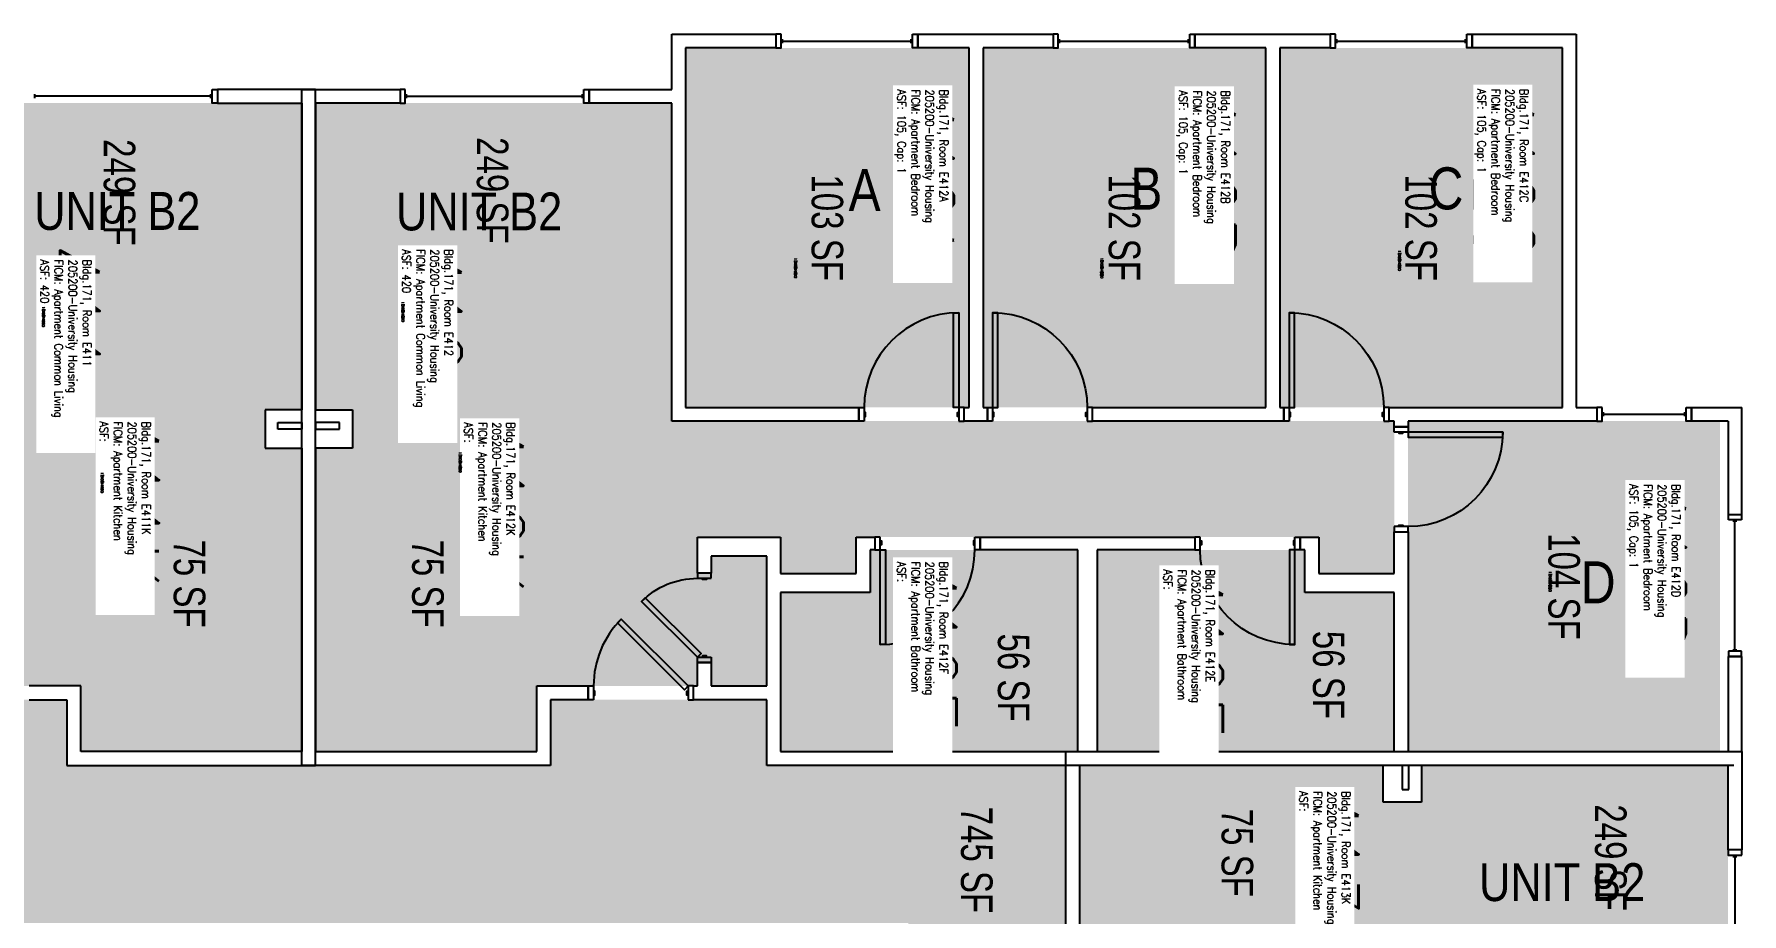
# Model space of a CAD drawing. Header units: inches. Extents: x 9163 to 12690, y -254 to 1288.
# Drawn here: x 12019 to 12669, y 953 to 1288 of the extents above; entities that cross this region are included whole.
import ezdxf
from ezdxf.enums import TextEntityAlignment as Align

# ---------------------------------------------------------------- set-up
doc = ezdxf.new("R2010")
doc.units = ezdxf.units.IN
doc.header["$LTSCALE"] = 48
doc.header["$MEASUREMENT"] = 0
for name, color, linetype in [('A-AREA-IDEN', 1, 'Continuous'), ('A-DOOR', 2, 'Continuous'), ('A-GLAZ', 1, 'Continuous'), ('A-IDEN-RNUM', 7, 'Continuous'), ('A-IDEN-SNUM', 4, 'Continuous'), ('A-IDEN-VNUM', 4, 'Continuous'), ('A-ROOM', 1, 'Continuous'), ('A-WALL', 5, 'Continuous'), ('AREA-TEXT', 3, 'Continuous'), ('Rooms-Category-Color', 7, 'Continuous'), ('Rooms-College-Color', 7, 'Continuous'), ('Rooms-Department-Color', 7, 'Continuous'), ('Rooms-Division-Color', 7, 'Continuous'), ('Rooms-Information', 7, 'Continuous')]:
    doc.layers.add(name, color=color, linetype=linetype)
doc.styles.add('AREA', font='arial.ttf', dxfattribs={"width": 0.75, "height": 12})
doc.styles.add('ROOMSNUMBER', font='txt.shx', dxfattribs={"height": 0.03})
doc.styles.add('ROOMVNUMBER', font='simplex.shx', dxfattribs={"width": 0.85})
doc.styles.get("Standard").update_dxf_attribs({"font": 'ARIALN.TTF'})

msp = doc.modelspace()

# ---------------------------------------------------------------- hatches: boundary and pattern name
h = msp.add_hatch()
h.set_pattern_fill('ANSI31', color=256, style=0)
h.set_pattern_definition([(135, (12724.81471, 1660.34839), (0.088388348, 0.088388348), [])])
h.paths.add_polyline_path([(12393.34, 1076.4), (12334.61, 1076.4), (12334.61, 1067.19), (12393.34, 1067.19)], flags=9)
at = {"layer": 'Rooms-Category-Color', "true_color": 0x728ef3}
for points in [[(12374.58, 1282.26), (12266.58, 1282.26), (12266.58, 1145.51), (12374.58, 1145.51), (12374.57, 1281.81)], [(12487.46, 1282.26), (12379.83, 1282.26), (12379.82, 1145.52), (12487.46, 1145.51), (12487.44, 1281.81)], [(12492.71, 1282.26), (12600.33, 1282.26), (12600.33, 1145.51), (12492.69, 1145.52), (12492.69, 1281.81)], [(12120.58, 1144.63), (12036.44, 1144.63), (12036.44, 1039.51), (11975.31, 1039.51), (11975.31, 1048.46), (11970.06, 1048.46), (11970.06, 1039.51), (11948.87, 1039.51), (11948.87, 1088.88), (11970.06, 1088.88), (11970.06, 1082.46), (11975.31, 1082.46), (11975.31, 1096.13), (11943.62, 1096.13), (11943.62, 1082.26), (11914.87, 1082.26), (11914.87, 1096.13), (11738.83, 1096.13), (11738.83, 1082.26), (11710.08, 1082.26), (11710.08, 1140.26), (11985.08, 1140.26), (11985.08, 1261.26), (12120.58, 1261.26)], [(12125.83, 1144.63), (12209.98, 1144.63), (12209.98, 1039.51), (12271.1, 1039.51), (12271.1, 1048.46), (12276.35, 1048.46), (12276.35, 1039.51), (12297.55, 1039.51), (12297.55, 1088.88), (12276.35, 1088.88), (12276.35, 1082.46), (12271.1, 1082.46), (12271.1, 1096.13), (12302.8, 1096.13), (12302.8, 1082.26), (12331.55, 1082.26), (12331.55, 1096.13), (12507.58, 1096.13), (12507.58, 1082.26), (12536.33, 1082.26), (12536.33, 1140.26), (12261.33, 1140.26), (12261.33, 1261.26), (12125.83, 1261.26)], [(12036.44, 1014.51), (12036.44, 1144.63), (12106.58, 1144.63), (12106.58, 1130.01), (12120.58, 1130.01), (12120.58, 1014.51)], [(12209.98, 1014.51), (12209.98, 1144.63), (12139.83, 1144.63), (12139.83, 1130.01), (12125.83, 1130.01), (12125.83, 1014.51)], [(12660.32, 1014.51), (12660.33, 1140.26), (12541.58, 1140.26), (12541.58, 1014.51)], [(12415.93, 1014.51), (12302.8, 1014.51), (12302.8, 1075.01), (12336.8, 1075.01), (12336.8, 1091.26), (12415.94, 1091.26)], [(12502.32, 1091.26), (12423.19, 1091.26), (12423.19, 1014.51), (12536.32, 1014.51), (12536.33, 1075.01), (12502.33, 1075.01)], [(12416.58, 925.11), (12546.71, 925.11), (12546.71, 995.26), (12532.08, 995.26), (12532.08, 1009.26), (12416.58, 1009.26)], [(12546.71, 1009.26), (12546.71, 925.11), (12441.58, 925.11), (12441.58, 863.99), (12450.53, 863.99), (12450.53, 858.74), (12441.58, 858.74), (12441.58, 837.54), (12490.96, 837.54), (12490.96, 858.74), (12484.53, 858.74), (12484.53, 863.99), (12498.21, 863.99), (12498.21, 832.29), (12484.33, 832.29), (12484.33, 803.54), (12498.21, 803.54), (12498.21, 627.51), (12484.33, 627.51), (12484.33, 598.76), (12542.33, 598.76), (12542.33, 873.76), (12663.33, 873.76), (12663.33, 1009.26)]]:
    msp.add_hatch(color=171, dxfattribs=at).paths.add_polyline_path(points)
at = {"layer": 'Rooms-Category-Color', "true_color": 0xadadad}
msp.add_hatch(color=253, dxfattribs=at).paths.add_polyline_path([(11567.83, 967.26), (11567.83, 967.26), (11573.08, 967.26), (11573.08, 955.26), (11586.08, 955.26), (11586.08, 949.26), (11718.14, 949.26), (11718.14, 925.25), (11979.46, 925.25), (11979.46, 949.26), (12351.33, 949.26), (12351.33, 915.16), (12326.33, 915.16), (12326.33, 856.04), (12351.33, 856.04), (12351.33, 233.63), (12411.33, 233.63), (12411.33, 271.26), (12411.33, 837.54), (12436.33, 837.54), (12436.33, 919.86), (12411.33, 919.86), (12411.33, 1009.26), (12297.55, 1009.26), (12297.55, 1034.26), (12215.23, 1034.26), (12215.23, 1009.26), (12031.19, 1009.26), (12031.19, 1034.26), (11948.87, 1034.26), (11948.87, 1009.26), (11567.83, 1009.26)])
at = {"layer": 'Rooms-College-Color', "true_color": 0xadadad}
for points in [[(12374.58, 1282.26), (12266.58, 1282.26), (12266.58, 1145.51), (12374.58, 1145.51), (12374.57, 1281.81)], [(12487.46, 1282.26), (12379.83, 1282.26), (12379.82, 1145.52), (12487.46, 1145.51), (12487.44, 1281.81)], [(12492.71, 1282.26), (12600.33, 1282.26), (12600.33, 1145.51), (12492.69, 1145.52), (12492.69, 1281.81)], [(12120.58, 1144.63), (12036.44, 1144.63), (12036.44, 1039.51), (11975.31, 1039.51), (11975.31, 1048.46), (11970.06, 1048.46), (11970.06, 1039.51), (11948.87, 1039.51), (11948.87, 1088.88), (11970.06, 1088.88), (11970.06, 1082.46), (11975.31, 1082.46), (11975.31, 1096.13), (11943.62, 1096.13), (11943.62, 1082.26), (11914.87, 1082.26), (11914.87, 1096.13), (11738.83, 1096.13), (11738.83, 1082.26), (11710.08, 1082.26), (11710.08, 1140.26), (11985.08, 1140.26), (11985.08, 1261.26), (12120.58, 1261.26)], [(12125.83, 1144.63), (12209.98, 1144.63), (12209.98, 1039.51), (12271.1, 1039.51), (12271.1, 1048.46), (12276.35, 1048.46), (12276.35, 1039.51), (12297.55, 1039.51), (12297.55, 1088.88), (12276.35, 1088.88), (12276.35, 1082.46), (12271.1, 1082.46), (12271.1, 1096.13), (12302.8, 1096.13), (12302.8, 1082.26), (12331.55, 1082.26), (12331.55, 1096.13), (12507.58, 1096.13), (12507.58, 1082.26), (12536.33, 1082.26), (12536.33, 1140.26), (12261.33, 1140.26), (12261.33, 1261.26), (12125.83, 1261.26)], [(12036.44, 1014.51), (12036.44, 1144.63), (12106.58, 1144.63), (12106.58, 1130.01), (12120.58, 1130.01), (12120.58, 1014.51)], [(12209.98, 1014.51), (12209.98, 1144.63), (12139.83, 1144.63), (12139.83, 1130.01), (12125.83, 1130.01), (12125.83, 1014.51)], [(12660.32, 1014.51), (12660.33, 1140.26), (12541.58, 1140.26), (12541.58, 1014.51)], [(12415.93, 1014.51), (12302.8, 1014.51), (12302.8, 1075.01), (12336.8, 1075.01), (12336.8, 1091.26), (12415.94, 1091.26)], [(12502.32, 1091.26), (12423.19, 1091.26), (12423.19, 1014.51), (12536.32, 1014.51), (12536.33, 1075.01), (12502.33, 1075.01)], [(11567.83, 967.26), (11567.83, 967.26), (11573.08, 967.26), (11573.08, 955.26), (11586.08, 955.26), (11586.08, 949.26), (11718.14, 949.26), (11718.14, 925.25), (11979.46, 925.25), (11979.46, 949.26), (12351.33, 949.26), (12351.33, 915.16), (12326.33, 915.16), (12326.33, 856.04), (12351.33, 856.04), (12351.33, 233.63), (12411.33, 233.63), (12411.33, 271.26), (12411.33, 837.54), (12436.33, 837.54), (12436.33, 919.86), (12411.33, 919.86), (12411.33, 1009.26), (12297.55, 1009.26), (12297.55, 1034.26), (12215.23, 1034.26), (12215.23, 1009.26), (12031.19, 1009.26), (12031.19, 1034.26), (11948.87, 1034.26), (11948.87, 1009.26), (11567.83, 1009.26)], [(12416.58, 925.11), (12546.71, 925.11), (12546.71, 995.26), (12532.08, 995.26), (12532.08, 1009.26), (12416.58, 1009.26)], [(12546.71, 1009.26), (12546.71, 925.11), (12441.58, 925.11), (12441.58, 863.99), (12450.53, 863.99), (12450.53, 858.74), (12441.58, 858.74), (12441.58, 837.54), (12490.96, 837.54), (12490.96, 858.74), (12484.53, 858.74), (12484.53, 863.99), (12498.21, 863.99), (12498.21, 832.29), (12484.33, 832.29), (12484.33, 803.54), (12498.21, 803.54), (12498.21, 627.51), (12484.33, 627.51), (12484.33, 598.76), (12542.33, 598.76), (12542.33, 873.76), (12663.33, 873.76), (12663.33, 1009.26)]]:
    msp.add_hatch(color=253, dxfattribs=at).paths.add_polyline_path(points)
at = {"layer": 'Rooms-Department-Color', "true_color": 0x604aed}
for points in [[(12374.58, 1282.26), (12266.58, 1282.26), (12266.58, 1145.51), (12374.58, 1145.51), (12374.57, 1281.81)], [(12487.46, 1282.26), (12379.83, 1282.26), (12379.82, 1145.52), (12487.46, 1145.51), (12487.44, 1281.81)], [(12492.71, 1282.26), (12600.33, 1282.26), (12600.33, 1145.51), (12492.69, 1145.52), (12492.69, 1281.81)], [(12120.58, 1144.63), (12036.44, 1144.63), (12036.44, 1039.51), (11975.31, 1039.51), (11975.31, 1048.46), (11970.06, 1048.46), (11970.06, 1039.51), (11948.87, 1039.51), (11948.87, 1088.88), (11970.06, 1088.88), (11970.06, 1082.46), (11975.31, 1082.46), (11975.31, 1096.13), (11943.62, 1096.13), (11943.62, 1082.26), (11914.87, 1082.26), (11914.87, 1096.13), (11738.83, 1096.13), (11738.83, 1082.26), (11710.08, 1082.26), (11710.08, 1140.26), (11985.08, 1140.26), (11985.08, 1261.26), (12120.58, 1261.26)], [(12125.83, 1144.63), (12209.98, 1144.63), (12209.98, 1039.51), (12271.1, 1039.51), (12271.1, 1048.46), (12276.35, 1048.46), (12276.35, 1039.51), (12297.55, 1039.51), (12297.55, 1088.88), (12276.35, 1088.88), (12276.35, 1082.46), (12271.1, 1082.46), (12271.1, 1096.13), (12302.8, 1096.13), (12302.8, 1082.26), (12331.55, 1082.26), (12331.55, 1096.13), (12507.58, 1096.13), (12507.58, 1082.26), (12536.33, 1082.26), (12536.33, 1140.26), (12261.33, 1140.26), (12261.33, 1261.26), (12125.83, 1261.26)], [(12036.44, 1014.51), (12036.44, 1144.63), (12106.58, 1144.63), (12106.58, 1130.01), (12120.58, 1130.01), (12120.58, 1014.51)], [(12209.98, 1014.51), (12209.98, 1144.63), (12139.83, 1144.63), (12139.83, 1130.01), (12125.83, 1130.01), (12125.83, 1014.51)], [(12660.32, 1014.51), (12660.33, 1140.26), (12541.58, 1140.26), (12541.58, 1014.51)], [(12415.93, 1014.51), (12302.8, 1014.51), (12302.8, 1075.01), (12336.8, 1075.01), (12336.8, 1091.26), (12415.94, 1091.26)], [(12502.32, 1091.26), (12423.19, 1091.26), (12423.19, 1014.51), (12536.32, 1014.51), (12536.33, 1075.01), (12502.33, 1075.01)], [(12416.58, 925.11), (12546.71, 925.11), (12546.71, 995.26), (12532.08, 995.26), (12532.08, 1009.26), (12416.58, 1009.26)], [(12546.71, 1009.26), (12546.71, 925.11), (12441.58, 925.11), (12441.58, 863.99), (12450.53, 863.99), (12450.53, 858.74), (12441.58, 858.74), (12441.58, 837.54), (12490.96, 837.54), (12490.96, 858.74), (12484.53, 858.74), (12484.53, 863.99), (12498.21, 863.99), (12498.21, 832.29), (12484.33, 832.29), (12484.33, 803.54), (12498.21, 803.54), (12498.21, 627.51), (12484.33, 627.51), (12484.33, 598.76), (12542.33, 598.76), (12542.33, 873.76), (12663.33, 873.76), (12663.33, 1009.26)]]:
    msp.add_hatch(color=173, dxfattribs=at).paths.add_polyline_path(points)
at = {"layer": 'Rooms-Department-Color', "true_color": 0xacacac}
msp.add_hatch(color=253, dxfattribs=at).paths.add_polyline_path([(11567.83, 967.26), (11567.83, 967.26), (11573.08, 967.26), (11573.08, 955.26), (11586.08, 955.26), (11586.08, 949.26), (11718.14, 949.26), (11718.14, 925.25), (11979.46, 925.25), (11979.46, 949.26), (12351.33, 949.26), (12351.33, 915.16), (12326.33, 915.16), (12326.33, 856.04), (12351.33, 856.04), (12351.33, 233.63), (12411.33, 233.63), (12411.33, 271.26), (12411.33, 837.54), (12436.33, 837.54), (12436.33, 919.86), (12411.33, 919.86), (12411.33, 1009.26), (12297.55, 1009.26), (12297.55, 1034.26), (12215.23, 1034.26), (12215.23, 1009.26), (12031.19, 1009.26), (12031.19, 1034.26), (11948.87, 1034.26), (11948.87, 1009.26), (11567.83, 1009.26)])
at = {"layer": 'Rooms-Division-Color', "true_color": 0x604aed}
for points in [[(12374.58, 1282.26), (12266.58, 1282.26), (12266.58, 1145.51), (12374.58, 1145.51), (12374.57, 1281.81)], [(12487.46, 1282.26), (12379.83, 1282.26), (12379.82, 1145.52), (12487.46, 1145.51), (12487.44, 1281.81)], [(12492.71, 1282.26), (12600.33, 1282.26), (12600.33, 1145.51), (12492.69, 1145.52), (12492.69, 1281.81)], [(12120.58, 1144.63), (12036.44, 1144.63), (12036.44, 1039.51), (11975.31, 1039.51), (11975.31, 1048.46), (11970.06, 1048.46), (11970.06, 1039.51), (11948.87, 1039.51), (11948.87, 1088.88), (11970.06, 1088.88), (11970.06, 1082.46), (11975.31, 1082.46), (11975.31, 1096.13), (11943.62, 1096.13), (11943.62, 1082.26), (11914.87, 1082.26), (11914.87, 1096.13), (11738.83, 1096.13), (11738.83, 1082.26), (11710.08, 1082.26), (11710.08, 1140.26), (11985.08, 1140.26), (11985.08, 1261.26), (12120.58, 1261.26)], [(12125.83, 1144.63), (12209.98, 1144.63), (12209.98, 1039.51), (12271.1, 1039.51), (12271.1, 1048.46), (12276.35, 1048.46), (12276.35, 1039.51), (12297.55, 1039.51), (12297.55, 1088.88), (12276.35, 1088.88), (12276.35, 1082.46), (12271.1, 1082.46), (12271.1, 1096.13), (12302.8, 1096.13), (12302.8, 1082.26), (12331.55, 1082.26), (12331.55, 1096.13), (12507.58, 1096.13), (12507.58, 1082.26), (12536.33, 1082.26), (12536.33, 1140.26), (12261.33, 1140.26), (12261.33, 1261.26), (12125.83, 1261.26)], [(12036.44, 1014.51), (12036.44, 1144.63), (12106.58, 1144.63), (12106.58, 1130.01), (12120.58, 1130.01), (12120.58, 1014.51)], [(12209.98, 1014.51), (12209.98, 1144.63), (12139.83, 1144.63), (12139.83, 1130.01), (12125.83, 1130.01), (12125.83, 1014.51)], [(12660.32, 1014.51), (12660.33, 1140.26), (12541.58, 1140.26), (12541.58, 1014.51)], [(12415.93, 1014.51), (12302.8, 1014.51), (12302.8, 1075.01), (12336.8, 1075.01), (12336.8, 1091.26), (12415.94, 1091.26)], [(12502.32, 1091.26), (12423.19, 1091.26), (12423.19, 1014.51), (12536.32, 1014.51), (12536.33, 1075.01), (12502.33, 1075.01)], [(12416.58, 925.11), (12546.71, 925.11), (12546.71, 995.26), (12532.08, 995.26), (12532.08, 1009.26), (12416.58, 1009.26)], [(12546.71, 1009.26), (12546.71, 925.11), (12441.58, 925.11), (12441.58, 863.99), (12450.53, 863.99), (12450.53, 858.74), (12441.58, 858.74), (12441.58, 837.54), (12490.96, 837.54), (12490.96, 858.74), (12484.53, 858.74), (12484.53, 863.99), (12498.21, 863.99), (12498.21, 832.29), (12484.33, 832.29), (12484.33, 803.54), (12498.21, 803.54), (12498.21, 627.51), (12484.33, 627.51), (12484.33, 598.76), (12542.33, 598.76), (12542.33, 873.76), (12663.33, 873.76), (12663.33, 1009.26)]]:
    msp.add_hatch(color=173, dxfattribs=at).paths.add_polyline_path(points)
at = {"layer": 'Rooms-Division-Color', "true_color": 0xadadad}
msp.add_hatch(color=253, dxfattribs=at).paths.add_polyline_path([(11567.83, 967.26), (11567.83, 967.26), (11573.08, 967.26), (11573.08, 955.26), (11586.08, 955.26), (11586.08, 949.26), (11718.14, 949.26), (11718.14, 925.25), (11979.46, 925.25), (11979.46, 949.26), (12351.33, 949.26), (12351.33, 915.16), (12326.33, 915.16), (12326.33, 856.04), (12351.33, 856.04), (12351.33, 233.63), (12411.33, 233.63), (12411.33, 271.26), (12411.33, 837.54), (12436.33, 837.54), (12436.33, 919.86), (12411.33, 919.86), (12411.33, 1009.26), (12297.55, 1009.26), (12297.55, 1034.26), (12215.23, 1034.26), (12215.23, 1009.26), (12031.19, 1009.26), (12031.19, 1034.26), (11948.87, 1034.26), (11948.87, 1009.26), (11567.83, 1009.26)])

# ---------------------------------------------------------------- linework, layer by layer
at = {"layer": 'A-DOOR'}
for points in [[(12370.58, 1145.51), (12368.58, 1145.51), (12368.58, 1181.51), (12370.58, 1181.51)], [(12383.46, 1145.51), (12385.46, 1145.51), (12385.46, 1181.51), (12383.46, 1181.51)], [(12496.33, 1145.51), (12498.33, 1145.51), (12498.33, 1181.51), (12496.33, 1181.51)], [(12334.58, 1140.26), (12332.58, 1140.26), (12332.58, 1145.51), (12334.58, 1145.51)], [(12370.58, 1140.26), (12372.58, 1140.26), (12372.58, 1145.51), (12370.58, 1145.51)], [(12383.46, 1140.26), (12381.46, 1140.26), (12381.46, 1145.51), (12383.46, 1145.51)], [(12419.46, 1140.26), (12421.46, 1140.26), (12421.46, 1145.51), (12419.46, 1145.51)], [(12496.33, 1140.26), (12494.33, 1140.26), (12494.33, 1145.51), (12496.33, 1145.51)], [(12532.33, 1140.26), (12534.33, 1140.26), (12534.33, 1145.51), (12532.33, 1145.51)], [(12334.58, 1142.01), (12335.08, 1142.01), (12335.08, 1143.51), (12334.58, 1143.51)], [(12370.58, 1142.01), (12370.08, 1142.01), (12370.08, 1143.51), (12370.58, 1143.51)], [(12383.46, 1142.01), (12383.96, 1142.01), (12383.96, 1143.51), (12383.46, 1143.51)], [(12419.46, 1142.01), (12418.96, 1142.01), (12418.96, 1143.51), (12419.46, 1143.51)], [(12496.33, 1142.01), (12496.83, 1142.01), (12496.83, 1143.51), (12496.33, 1143.51)], [(12532.33, 1142.01), (12531.83, 1142.01), (12531.83, 1143.51), (12532.33, 1143.51)], [(12536.33, 1136.13), (12536.33, 1138.13), (12541.58, 1138.13), (12541.58, 1136.13)], [(12538.08, 1136.13), (12538.08, 1135.63), (12539.58, 1135.63), (12539.58, 1136.13)], [(12541.58, 1136.13), (12541.58, 1134.13), (12577.58, 1134.13), (12577.58, 1136.13)], [(12536.33, 1100.13), (12536.33, 1098.13), (12541.58, 1098.13), (12541.58, 1100.13)], [(12538.08, 1100.13), (12538.08, 1100.63), (12539.58, 1100.63), (12539.58, 1100.13)], [(12340.69, 1096.13), (12338.69, 1096.13), (12338.69, 1091.26), (12340.69, 1091.26)], [(12340.69, 1094.76), (12341.19, 1094.76), (12341.19, 1093.26), (12340.69, 1093.26)], [(12376.69, 1094.76), (12376.19, 1094.76), (12376.19, 1093.26), (12376.69, 1093.26)], [(12376.69, 1096.13), (12378.69, 1096.13), (12378.69, 1091.26), (12376.69, 1091.26)], [(12462.44, 1096.13), (12460.44, 1096.13), (12460.44, 1091.26), (12462.44, 1091.26)], [(12462.44, 1094.76), (12462.94, 1094.76), (12462.94, 1093.26), (12462.44, 1093.26)], [(12498.44, 1094.76), (12497.94, 1094.76), (12497.94, 1093.26), (12498.44, 1093.26)], [(12498.44, 1096.13), (12500.44, 1096.13), (12500.44, 1091.26), (12498.44, 1091.26)], [(12340.69, 1091.26), (12342.69, 1091.26), (12342.69, 1055.26), (12340.69, 1055.26)], [(12498.44, 1091.26), (12496.44, 1091.26), (12496.44, 1055.26), (12498.44, 1055.26)], [(12276.35, 1080.46), (12276.35, 1082.46), (12271.1, 1082.46), (12271.1, 1080.46)], [(12274.6, 1080.46), (12274.6, 1079.96), (12273.1, 1079.96), (12273.1, 1080.46)], [(12271.1, 1050.46), (12272.52, 1051.87), (12251.3, 1073.08), (12249.89, 1071.67)], [(12267.61, 1039.51), (12266.2, 1038.09), (12240.74, 1063.55), (12242.16, 1064.96)], [(12276.35, 1050.46), (12276.35, 1048.46), (12271.1, 1048.46), (12271.1, 1050.46)], [(12274.6, 1050.46), (12274.6, 1050.96), (12273.1, 1050.96), (12273.1, 1050.46)], [(12231.61, 1034.26), (12229.61, 1034.26), (12229.61, 1039.51), (12231.61, 1039.51)], [(12231.61, 1036.01), (12232.11, 1036.01), (12232.11, 1037.51), (12231.61, 1037.51)], [(12267.61, 1036.01), (12267.11, 1036.01), (12267.11, 1037.51), (12267.61, 1037.51)], [(12267.61, 1034.26), (12269.61, 1034.26), (12269.61, 1039.51), (12267.61, 1039.51)]]:
    msp.add_lwpolyline(points, close=True, dxfattribs=at)
for centre, start, end in [((12370.58, 1145.51), 90, 180), ((12340.69, 1091.26), 270, 0), ((12267.61, 1039.51), 135, 180)]:
    msp.add_arc(centre, 36, start, end, dxfattribs=at)
at = {"layer": 'A-DOOR', "extrusion": (0, 0, -1)}
for centre, radius, start, end in [((-12383.46, 1145.51), 36, 90, 180), ((-12496.33, 1145.51), 36, 90, 180), ((-12541.58, 1136.13), 36, 180, 270), ((-12498.44, 1091.26), 36, 270, 0), ((-12271.1, 1050.46), 30, 45, 90)]:
    msp.add_arc(centre, radius, start, end, dxfattribs=at)
at = {"layer": 'A-GLAZ'}
for p, q in [((12303.49, 1284.13), (12303.49, 1285.63)), ((12303.49, 1284.88), (12352.49, 1284.88)), ((12352.49, 1284.13), (12352.49, 1285.63)), ((12408.96, 1284.13), (12408.96, 1285.63)), ((12408.96, 1284.88), (12457.96, 1284.88)), ((12457.96, 1284.13), (12457.96, 1285.63)), ((12514.48, 1284.13), (12514.48, 1285.63)), ((12514.48, 1284.88), (12563.48, 1284.88)), ((12563.48, 1284.13), (12563.48, 1285.63)), ((12018.97, 1263.13), (12018.97, 1264.63)), ((12085.97, 1263.88), (12018.97, 1263.88)), ((12085.97, 1263.13), (12085.97, 1264.63)), ((12160.45, 1263.13), (12160.45, 1264.63)), ((12160.45, 1263.88), (12227.45, 1263.88)), ((12227.45, 1263.13), (12227.45, 1264.63)), ((12615.95, 1142.13), (12615.95, 1143.63)), ((12615.95, 1142.88), (12646.95, 1142.88)), ((12646.95, 1142.13), (12646.95, 1143.63)), ((12663.46, 1102.69), (12663.46, 1104.69)), ((12663.46, 1104.69), (12668.46, 1104.69)), ((12668.46, 1102.69), (12663.46, 1102.69)), ((12665.21, 1102.69), (12666.71, 1102.69)), ((12666.71, 1102.19), (12665.21, 1102.19)), ((12665.96, 1053.19), (12665.96, 1102.19)), ((12668.46, 1104.69), (12668.46, 1102.69)), ((12666.71, 1053.19), (12665.21, 1053.19)), ((12663.46, 1052.69), (12663.46, 1050.69)), ((12668.46, 1052.69), (12663.46, 1052.69)), ((12663.46, 1050.69), (12668.46, 1050.69)), ((12666.71, 1052.69), (12665.21, 1052.69)), ((12668.46, 1050.69), (12668.46, 1052.69)), ((12665.21, 974.64), (12666.71, 974.64)), ((12665.96, 974.64), (12665.96, 907.64))]:
    msp.add_line(p, q, dxfattribs=at)
for points in [[(12302.99, 1287.51), (12300.99, 1287.51), (12300.99, 1282.26), (12302.99, 1282.26)], [(12352.99, 1287.51), (12354.99, 1287.51), (12354.99, 1282.26), (12352.99, 1282.26)], [(12408.46, 1287.51), (12406.46, 1287.51), (12406.46, 1282.26), (12408.46, 1282.26)], [(12458.46, 1287.51), (12460.46, 1287.51), (12460.46, 1282.26), (12458.46, 1282.26)], [(12513.98, 1287.51), (12511.98, 1287.51), (12511.98, 1282.26), (12513.98, 1282.26)], [(12563.98, 1287.51), (12565.98, 1287.51), (12565.98, 1282.26), (12563.98, 1282.26)], [(12086.47, 1266.51), (12088.47, 1266.51), (12088.47, 1261.26), (12086.47, 1261.26)], [(12159.95, 1266.51), (12157.95, 1266.51), (12157.95, 1261.26), (12159.95, 1261.26)], [(12227.95, 1266.51), (12229.95, 1266.51), (12229.95, 1261.26), (12227.95, 1261.26)], [(12615.45, 1145.51), (12613.45, 1145.51), (12613.45, 1140.26), (12615.45, 1140.26)], [(12647.45, 1145.51), (12649.45, 1145.51), (12649.45, 1140.26), (12647.45, 1140.26)], [(12668.58, 975.14), (12668.58, 977.14), (12663.33, 977.14), (12663.33, 975.14)]]:
    msp.add_lwpolyline(points, close=True, dxfattribs=at)
at = {"layer": 'A-WALL'}
for p, q in [((12261.33, 1287.51), (12300.99, 1287.51)), ((12261.33, 1266.51), (12261.33, 1287.51)), ((12300.99, 1287.51), (12300.99, 1282.26)), ((12354.99, 1287.51), (12406.46, 1287.51)), ((12354.99, 1282.26), (12354.99, 1287.51)), ((12406.46, 1287.51), (12406.46, 1282.26)), ((12460.46, 1282.26), (12460.46, 1287.51)), ((12460.46, 1287.51), (12511.98, 1287.51)), ((12511.98, 1287.51), (12511.98, 1282.26)), ((12565.98, 1287.51), (12605.58, 1287.51)), ((12565.98, 1282.26), (12565.98, 1287.51)), ((12605.58, 1287.51), (12605.58, 1145.51)), ((12300.99, 1282.26), (12266.58, 1282.26)), ((12266.58, 1282.26), (12266.58, 1145.51)), ((12374.58, 1282.26), (12354.99, 1282.26)), ((12374.58, 1145.51), (12374.58, 1282.26)), ((12406.46, 1282.26), (12379.83, 1282.26)), ((12379.83, 1282.26), (12379.83, 1145.51)), ((12487.46, 1282.26), (12460.46, 1282.26)), ((12487.46, 1145.51), (12487.46, 1282.26)), ((12492.71, 1282.26), (12492.71, 1145.51)), ((12511.98, 1282.26), (12492.71, 1282.26)), ((12600.33, 1282.26), (12565.98, 1282.26)), ((12600.33, 1145.51), (12600.33, 1282.26)), ((12125.83, 1266.51), (12088.47, 1266.51)), ((12088.47, 1266.51), (12088.47, 1261.26)), ((12088.47, 1261.26), (12120.58, 1261.26)), ((12120.58, 1266.51), (12157.95, 1266.51)), ((12120.58, 1009.26), (12120.58, 1266.51)), ((12120.58, 1261.26), (12120.58, 1144.63)), ((12125.83, 1009.26), (12125.83, 1266.51)), ((12157.95, 1261.26), (12125.83, 1261.26)), ((12125.83, 1261.26), (12125.83, 1144.63)), ((12157.95, 1266.51), (12157.95, 1261.26)), ((12229.95, 1266.51), (12261.33, 1266.51)), ((12229.95, 1261.26), (12229.95, 1266.51)), ((12261.33, 1261.26), (12229.95, 1261.26)), ((12261.33, 1140.26), (12261.33, 1261.26)), ((12106.58, 1144.63), (12106.58, 1130.01)), ((12120.58, 1144.63), (12106.58, 1144.63)), ((12125.83, 1144.63), (12139.83, 1144.63)), ((12139.83, 1144.63), (12139.83, 1130.01)), ((12266.58, 1145.51), (12332.58, 1145.51)), ((12332.58, 1145.51), (12332.58, 1140.26)), ((12372.58, 1145.51), (12374.58, 1145.51)), ((12372.58, 1140.26), (12372.58, 1145.51)), ((12379.83, 1145.51), (12381.46, 1145.51)), ((12381.46, 1145.51), (12381.46, 1140.26)), ((12421.46, 1145.51), (12487.46, 1145.51)), ((12421.46, 1140.26), (12421.46, 1145.51)), ((12492.71, 1145.51), (12494.33, 1145.51)), ((12494.33, 1145.51), (12494.33, 1140.26)), ((12534.33, 1145.51), (12600.33, 1145.51)), ((12534.33, 1140.26), (12534.33, 1145.51)), ((12605.58, 1145.51), (12613.45, 1145.51)), ((12613.45, 1145.51), (12613.45, 1140.26)), ((12649.45, 1145.51), (12668.58, 1145.51)), ((12649.45, 1140.26), (12649.45, 1145.51)), ((12668.58, 1104.69), (12668.58, 1145.51)), ((12111.46, 1137.26), (12111.46, 1139.76)), ((12111.46, 1139.76), (12120.58, 1139.76)), ((12120.58, 1139.76), (12120.58, 1137.26)), ((12125.83, 1139.76), (12125.83, 1137.26)), ((12134.96, 1139.76), (12125.83, 1139.76)), ((12134.96, 1137.26), (12134.96, 1139.76)), ((12332.58, 1140.26), (12261.33, 1140.26)), ((12381.46, 1140.26), (12372.58, 1140.26)), ((12494.33, 1140.26), (12421.46, 1140.26)), ((12536.33, 1140.26), (12534.33, 1140.26)), ((12536.33, 1138.13), (12536.33, 1140.26)), ((12541.58, 1138.13), (12536.33, 1138.13)), ((12604.96, 1140.26), (12541.58, 1140.26)), ((12541.58, 1140.26), (12541.58, 1138.13)), ((12613.45, 1140.26), (12604.96, 1140.26)), ((12663.33, 1140.26), (12649.45, 1140.26)), ((12663.33, 1140.26), (12663.33, 1104.69)), ((12120.58, 1137.26), (12111.46, 1137.26)), ((12125.83, 1137.26), (12134.96, 1137.26)), ((12106.58, 1130.01), (12120.58, 1130.01)), ((12120.58, 1130.01), (12120.58, 1014.51)), ((12125.83, 1130.01), (12125.83, 1014.51)), ((12139.83, 1130.01), (12125.83, 1130.01)), ((12663.33, 1104.69), (12668.58, 1104.69)), ((12271.1, 1096.13), (12302.8, 1096.13)), ((12271.1, 1082.46), (12271.1, 1096.13)), ((12302.8, 1096.13), (12302.8, 1082.26)), ((12331.55, 1096.13), (12338.69, 1096.13)), ((12331.55, 1082.26), (12331.55, 1096.13)), ((12338.69, 1096.13), (12338.69, 1091.26)), ((12378.69, 1096.13), (12460.44, 1096.13)), ((12378.69, 1091.26), (12378.69, 1096.13)), ((12460.44, 1096.13), (12460.44, 1091.26)), ((12500.44, 1096.13), (12507.58, 1096.13)), ((12500.44, 1091.26), (12500.44, 1096.13)), ((12507.58, 1096.13), (12507.58, 1082.26)), ((12536.33, 1095.51), (12536.33, 1098.13)), ((12536.33, 1098.13), (12541.58, 1098.13)), ((12536.33, 1082.26), (12536.33, 1095.51)), ((12541.58, 1098.13), (12541.58, 1095.51)), ((12541.58, 1095.51), (12541.58, 1014.51)), ((12297.55, 1088.88), (12276.35, 1088.88)), ((12276.35, 1088.88), (12276.35, 1082.46)), ((12297.55, 1039.51), (12297.55, 1088.88)), ((12338.69, 1091.26), (12336.8, 1091.26)), ((12336.8, 1091.26), (12336.8, 1075.01)), ((12415.94, 1091.26), (12378.69, 1091.26)), ((12415.94, 1014.51), (12415.94, 1091.26)), ((12460.44, 1091.26), (12423.19, 1091.26)), ((12423.19, 1091.26), (12423.19, 1014.51)), ((12502.33, 1091.26), (12500.44, 1091.26)), ((12502.33, 1075.01), (12502.33, 1091.26)), ((12276.35, 1082.46), (12271.1, 1082.46)), ((12302.8, 1082.26), (12331.55, 1082.26)), ((12507.58, 1082.26), (12536.33, 1082.26)), ((12336.8, 1075.01), (12302.8, 1075.01)), ((12302.8, 1075.01), (12302.8, 1014.51)), ((12536.33, 1075.01), (12502.33, 1075.01)), ((12536.33, 1014.51), (12536.33, 1075.01)), ((12271.1, 1039.51), (12271.1, 1048.46)), ((12271.1, 1048.46), (12276.35, 1048.46)), ((12276.35, 1048.46), (12276.35, 1039.51)), ((12663.33, 1050.69), (12663.33, 1014.51)), ((12668.58, 1050.69), (12663.33, 1050.69)), ((12668.58, 1014.51), (12668.58, 1050.69)), ((12036.44, 1039.51), (12016.8, 1039.51)), ((12016.8, 1034.26), (12031.19, 1034.26)), ((12031.19, 1034.26), (12031.19, 1009.26)), ((12036.44, 1014.51), (12036.44, 1039.51)), ((12209.98, 1039.51), (12229.61, 1039.51)), ((12209.98, 1014.51), (12209.98, 1039.51)), ((12229.61, 1034.26), (12215.23, 1034.26)), ((12215.23, 1034.26), (12215.23, 1009.26)), ((12229.61, 1039.51), (12229.61, 1034.26)), ((12269.61, 1039.51), (12271.1, 1039.51)), ((12269.61, 1034.26), (12269.61, 1039.51)), ((12297.55, 1034.26), (12269.61, 1034.26)), ((12276.35, 1039.51), (12297.55, 1039.51)), ((12297.55, 1009.26), (12297.55, 1034.26)), ((12120.58, 1014.51), (12036.44, 1014.51)), ((12125.83, 1014.51), (12209.98, 1014.51)), ((12302.8, 1014.51), (12415.94, 1014.51)), ((12411.33, 919.86), (12411.33, 1014.51)), ((12411.33, 1014.51), (12668.58, 1014.51)), ((12423.19, 1014.51), (12536.33, 1014.51)), ((12541.58, 1014.51), (12660.33, 1014.51)), ((12663.33, 1014.51), (12668.58, 1014.51)), ((12668.58, 1014.51), (12668.58, 977.14)), ((12031.19, 1009.26), (12125.83, 1009.26)), ((12215.23, 1009.26), (12120.58, 1009.26)), ((12536.96, 1009.26), (12297.55, 1009.26)), ((12416.58, 1009.26), (12416.58, 925.11)), ((12532.08, 1009.26), (12416.58, 1009.26)), ((12532.08, 995.26), (12532.08, 1009.26)), ((12665.58, 1009.26), (12536.96, 1009.26)), ((12541.83, 1009.26), (12539.33, 1009.26)), ((12539.33, 1009.26), (12539.33, 1000.13)), ((12541.83, 1000.13), (12541.83, 1009.26)), ((12663.33, 1009.26), (12546.71, 1009.26)), ((12546.71, 1009.26), (12546.71, 995.26)), ((12663.33, 977.14), (12663.33, 1009.26)), ((12546.71, 995.26), (12532.08, 995.26)), ((12539.33, 1000.13), (12541.83, 1000.13)), ((12668.58, 977.14), (12663.33, 977.14))]:
    msp.add_line(p, q, dxfattribs=at)

# ---------------------------------------------------------------- texts
at = {"layer": 'A-AREA-IDEN'}
for p in [(12050.36, 1213.04), (12188.06, 1212.84), (12600.21, 957.67)]:
    msp.add_text('UNIT B2', height=14.4, dxfattribs=at).set_placement(p, align=Align.CENTER)
at = {"layer": 'A-IDEN-RNUM', "style": 'ROOMSNUMBER', "width": 0.85}
for s, p in [('0412-C0', (12538.29, 1201.35)), ('0412-A0', (12308.46, 1198.53)), ('0412-B0', (12425.02, 1198.53)), ('0412-00', (12159.07, 1181.87)), ('0411-00', (12022.25, 1179.99)), ('0412-K0', (12180.88, 1124.61)), ('0411-K0', (12044.56, 1116.86)), ('0412-D0', (12595.63, 1079.25)), ('0412-F0', (12365.8, 1047.78)), ('0412-E0', (12460.27, 1047.78))]:
    msp.add_text(s, height=1, rotation=270, dxfattribs=at).set_placement(p, align=Align.MIDDLE_CENTER)
at = {"layer": 'A-IDEN-SNUM', "style": 'ROOMSNUMBER', "width": 0.85}
for s, p in [('1710E412C0', (12538.29, 1201.35)), ('1710E412A0', (12308.46, 1198.53)), ('1710E412B0', (12425.02, 1198.53)), ('1710E41100', (12022.25, 1179.99)), ('1710E41200', (12159.07, 1181.87)), ('1710E412K0', (12180.88, 1124.61)), ('1710E411K0', (12044.56, 1116.86)), ('1710E412D0', (12595.63, 1079.25)), ('1710E412F0', (12365.8, 1047.78)), ('1710E412E0', (12460.27, 1047.78))]:
    msp.add_text(s, height=1, rotation=270, dxfattribs=at).set_placement(p, align=Align.MIDDLE_CENTER)
at = {"layer": 'A-IDEN-VNUM', "style": 'ROOMVNUMBER', "width": 0.85}
for s, p in [('412A', (12357.39, 1233.66)), ('412B', (12464.58, 1234.21)), ('412C', (12578.15, 1234.31)), ('411', (12032.36, 1183.04)), ('412', (12170.06, 1182.84)), ('411K', (12054.92, 1110.07)), ('412K', (12193.66, 1107.92)), ('412D', (12636.05, 1084.42)), ('412F', (12358.44, 1055.36)), ('412E', (12459.8, 1052.4)), ('413K', (12511.47, 967.61))]:
    msp.add_text(s, height=22.5, rotation=270, dxfattribs=at).set_placement(p, align=Align.MIDDLE_CENTER)
at = {"layer": 'A-ROOM', "char_height": 16, "width": 16.4244, "attachment_point": 1}
for s, insert in [('{\\C1;A}', (12328.64, 1236.17)), ('{\\C1;B}', (12435.83, 1236.73)), ('{\\C1;C}', (12549.4, 1236.83)), ('{\\C1;D}', (12607.3, 1086.94))]:
    msp.add_mtext(s, dxfattribs=dict(at, insert=insert))
at = {"layer": 'AREA-TEXT', "style": 'AREA', "width": 0.75}
for s, p in [('249 SF', (12051.2, 1227.3)), ('249 SF', (12193.18, 1228.06)), ('103 SF', (12320.58, 1213.88)), ('102 SF', (12433.64, 1213.88)), ('102 SF', (12546.51, 1213.88)), ('75 SF', (12077.84, 1078.47)), ('75 SF', (12168.57, 1078.47)), ('104 SF', (12600.96, 1077.38)), ('56 SF', (12511.37, 1043.73)), ('56 SF', (12391.47, 1042.7)), ('745 SF', (12377.42, 973.33)), ('75 SF', (12476.6, 976.04)), ('249 SF', (12618.7, 974.2))]:
    msp.add_text(s, height=12, rotation=270, dxfattribs=at).set_placement(p, align=Align.MIDDLE_CENTER)

# ---------------------------------------------------------------- next in the draw order: texts
at = {"layer": 'Rooms-Information', "char_height": 3.2143, "width": 72, "attachment_point": 7, "rotation": 270, "style": 'ROOMVNUMBER', "bg_fill": 3, "box_fill_scale": 1.5, "bg_fill_color": 256, "bg_fill_true_color": 13158600, "bg_fill_transparency": 0}
for s, insert in [('Bldg.171, Room E412A^M^J205200-University Housing^M^JFICM: Apartment Bedroom^M^JASF: 105, Cap: 1', (12346.14, 1266.44)), ('Bldg.171, Room E412B^M^J205200-University Housing^M^JFICM: Apartment Bedroom^M^JASF: 105, Cap: 1', (12453.33, 1266.09)), ('Bldg.171, Room E412C^M^J205200-University Housing^M^JFICM: Apartment Bedroom^M^JASF: 105, Cap: 1', (12566.9, 1266.64)), ('Bldg.171, Room E411K^M^J205200-University Housing^M^JFICM: Apartment Kitchen^M^JASF: ', (12043.67, 1140.13)), ('Bldg.171, Room E412K^M^J205200-University Housing^M^JFICM: Apartment Kitchen^M^JASF: ', (12182.41, 1139.79)), ('Bldg.171, Room E412D^M^J205200-University Housing^M^JFICM: Apartment Bedroom^M^JASF: 105, Cap: 1', (12624.8, 1116.3)), ('Bldg.171, Room E412F^M^J205200-University Housing^M^JFICM: Apartment Bathroom^M^JASF: ', (12347.19, 1086.78)), ('Bldg.171, Room E412E^M^J205200-University Housing^M^JFICM: Apartment Bathroom^M^JASF: ', (12448.55, 1083.82)), ('Bldg.171, Room E413K^M^J205200-University Housing^M^JFICM: Apartment Kitchen^M^JASF: ', (12500.22, 999.49))]:
    msp.add_mtext(s, dxfattribs=dict(at, insert=insert))

# ---------------------------------------------------------------- next in the draw order: texts
for s, insert in [('Bldg.171, Room E411^M^J205200-University Housing^M^JFICM: Apartment Common Living^M^JASF: 420', (12021.11, 1201.71)), ('Bldg.171, Room E412^M^J205200-University Housing^M^JFICM: Apartment Common Living^M^JASF: 420', (12158.81, 1205.61))]:
    msp.add_mtext(s, dxfattribs=dict(at, insert=insert))

doc.saveas('drawing.dxf')
